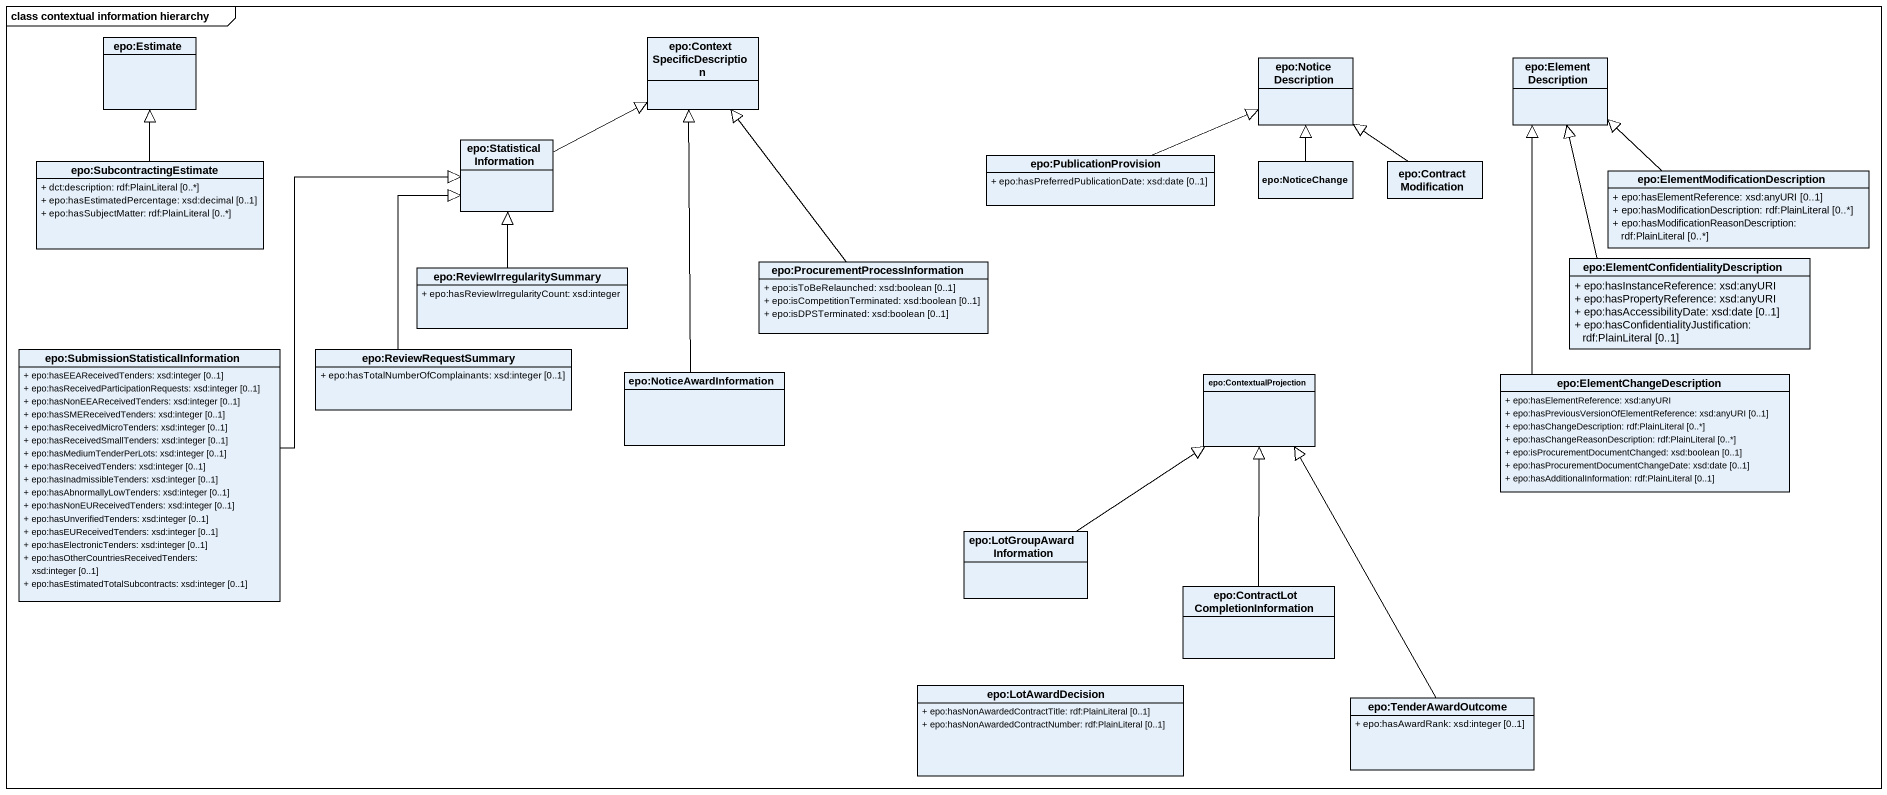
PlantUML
@startuml
mainframe class contextual information hierarchy
hide circle
hide empty members
skinparam classAttributeIconSize 0
class "epo:Estimate" as epo_Estimate
class "epo:ContextSpecificDescription" as epo_ContextSpecificDescripti
class "epo:NoticeDescription" as epo_NoticeDescription
class "epo:ElementDescription" as epo_ElementDescription
class "epo:SubcontractingEstimate" as epo_SubcontractingEstimate {
  + dct:description: rdf:PlainLiteral [0..*]
  + epo:hasEstimatedPercentage: xsd:decimal [0..1]
  + epo:hasSubjectMatter: rdf:PlainLiteral [0..*]
}
class "epo:StatisticalInformation" as epo_StatisticalInformation
class "epo:PublicationProvision" as epo_PublicationProvision {
  + epo:hasPreferredPublicationDate: xsd:date [0..1]
}
class "epo:NoticeChange" as epo_NoticeChange
class "epo:ContractModification" as epo_ContractModification
class "epo:ElementModificationDescription" as epo_ElementModificationDescr {
  + epo:hasElementReference: xsd:anyURI [0..1]
  + epo:hasModificationDescription: rdf:PlainLiteral [0..*]
  + epo:hasModificationReasonDescription: rdf:PlainLiteral [0..*]
}
class "epo:ReviewIrregularitySummary" as epo_ReviewIrregularitySummar {
  + epo:hasReviewIrregularityCount: xsd:integer
}
class "epo:ProcurementProcessInformation" as epo_ProcurementProcessInform {
  + epo:isToBeRelaunched: xsd:boolean [0..1]
  + epo:isCompetitionTerminated: xsd:boolean [0..1]
  + epo:isDPSTerminated: xsd:boolean [0..1]
}
class "epo:ElementConfidentialityDescription" as epo_ElementConfidentialityDe {
  + epo:hasInstanceReference: xsd:anyURI
  + epo:hasPropertyReference: xsd:anyURI
  + epo:hasAccessibilityDate: xsd:date [0..1]
  + epo:hasConfidentialityJustification: rdf:PlainLiteral [0..1]
}
class "epo:SubmissionStatisticalInformation" as epo_SubmissionStatisticalInf {
  + epo:hasEEAReceivedTenders: xsd:integer [0..1]
  + epo:hasReceivedParticipationRequests: xsd:integer [0..1]
  + epo:hasNonEEAReceivedTenders: xsd:integer [0..1]
  + epo:hasSMEReceivedTenders: xsd:integer [0..1]
  + epo:hasReceivedMicroTenders: xsd:integer [0..1]
  + epo:hasReceivedSmallTenders: xsd:integer [0..1]
  + epo:hasMediumTenderPerLots: xsd:integer [0..1]
  + epo:hasReceivedTenders: xsd:integer [0..1]
  + epo:hasInadmissibleTenders: xsd:integer [0..1]
  + epo:hasAbnormallyLowTenders: xsd:integer [0..1]
  + epo:hasNonEUReceivedTenders: xsd:integer [0..1]
  + epo:hasUnverifiedTenders: xsd:integer [0..1]
  + epo:hasEUReceivedTenders: xsd:integer [0..1]
  + epo:hasElectronicTenders: xsd:integer [0..1]
  + epo:hasOtherCountriesReceivedTenders: xsd:integer [0..1]
  + epo:hasEstimatedTotalSubcontracts: xsd:integer [0..1]
}
class "epo:ReviewRequestSummary" as epo_ReviewRequestSummary {
  + epo:hasTotalNumberOfComplainants: xsd:integer [0..1]
}
class "epo:NoticeAwardInformation" as epo_NoticeAwardInformation
class "epo:ContextualProjection" as epo_ContextualProjection
class "epo:ElementChangeDescription" as epo_ElementChangeDescription {
  + epo:hasElementReference: xsd:anyURI
  + epo:hasPreviousVersionOfElementReference: xsd:anyURI [0..1]
  + epo:hasChangeDescription: rdf:PlainLiteral [0..*]
  + epo:hasChangeReasonDescription: rdf:PlainLiteral [0..*]
  + epo:isProcurementDocumentChanged: xsd:boolean [0..1]
  + epo:hasProcurementDocumentChangeDate: xsd:date [0..1]
  + epo:hasAdditionalInformation: rdf:PlainLiteral [0..1]
}
class "epo:LotGroupAwardInformation" as epo_LotGroupAwardInformation
class "epo:ContractLotCompletionInformation" as epo_ContractLotCompletionInf
class "epo:LotAwardDecision" as epo_LotAwardDecision {
  + epo:hasNonAwardedContractTitle: rdf:PlainLiteral [0..1]
  + epo:hasNonAwardedContractNumber: rdf:PlainLiteral [0..1]
}
class "epo:TenderAwardOutcome" as epo_TenderAwardOutcome {
  + epo:hasAwardRank: xsd:integer [0..1]
}
epo_SubcontractingEstimate -up-|> epo_Estimate
epo_StatisticalInformation -right-|> epo_ContextSpecificDescripti
epo_PublicationProvision -right-|> epo_NoticeDescription
epo_NoticeChange -up-|> epo_NoticeDescription
epo_ContractModification -up-|> epo_NoticeDescription
epo_ElementModificationDescr -up-|> epo_ElementDescription
epo_ReviewIrregularitySummar -up-|> epo_StatisticalInformation
epo_ProcurementProcessInform -up-|> epo_ContextSpecificDescripti
epo_ElementConfidentialityDe -up-|> epo_ElementDescription
epo_SubmissionStatisticalInf -up-|> epo_StatisticalInformation
epo_ReviewRequestSummary -up-|> epo_StatisticalInformation
epo_NoticeAwardInformation -up-|> epo_ContextSpecificDescripti
epo_ElementChangeDescription -up-|> epo_ElementDescription
epo_LotGroupAwardInformation -up-|> epo_ContextualProjection
epo_ContractLotCompletionInf -up-|> epo_ContextualProjection
epo_TenderAwardOutcome -up-|> epo_ContextualProjection
@enduml
